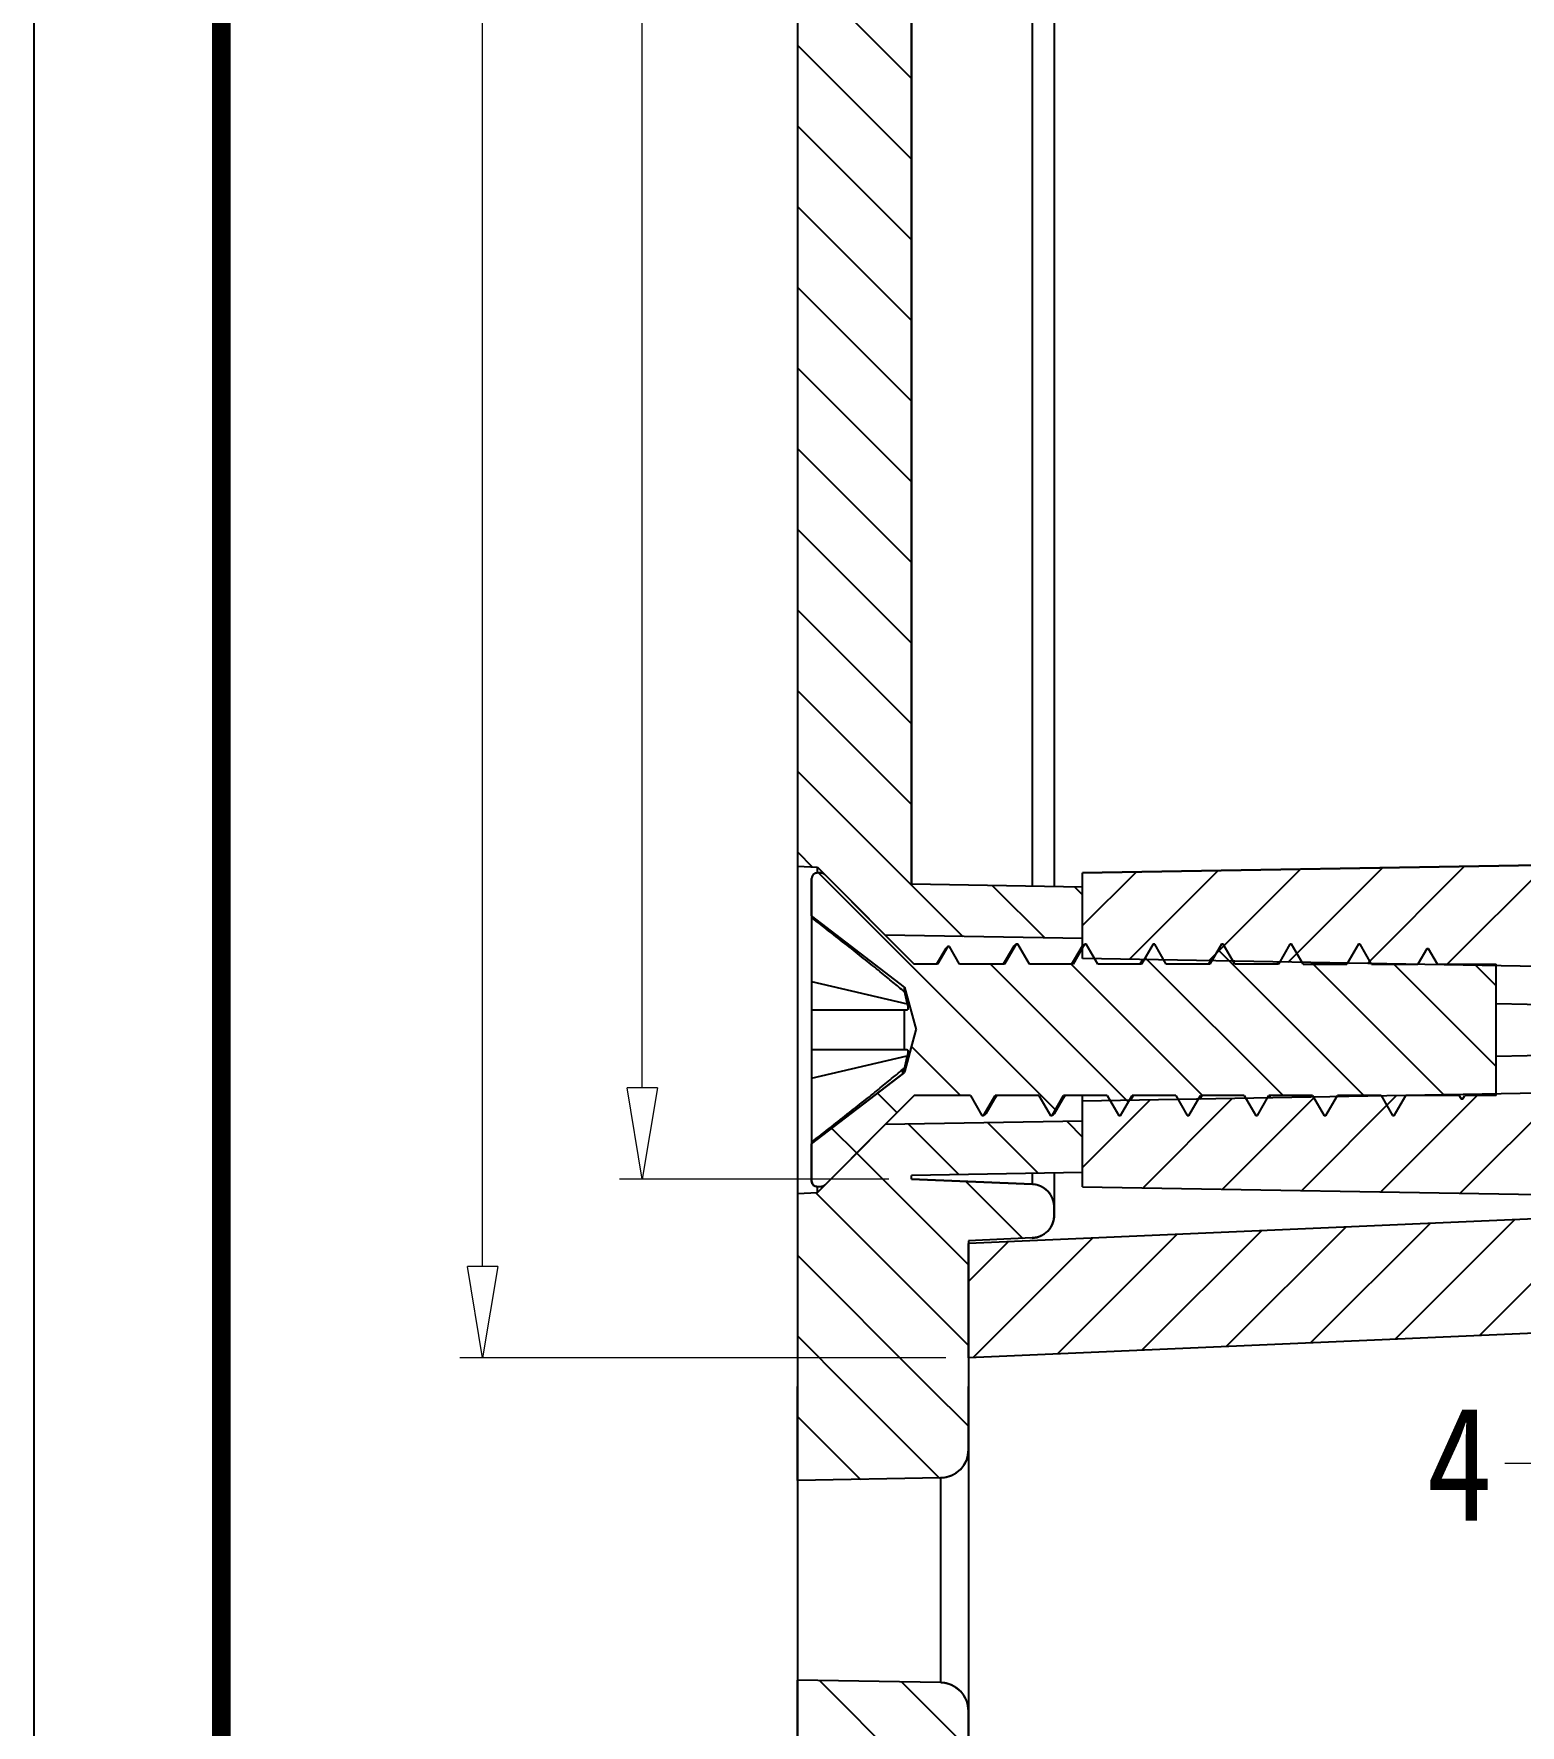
# Model space of a CAD drawing. Header units: millimetres. Extents: x 1786 to 2648, y -2492 to -1928.
# Drawn here: x 2457.1 to 2483.15, y -2446.74 to -2417.09 of the extents above; entities that cross this region are included whole.
import ezdxf

# ---------------------------------------------------------------- set-up
doc = ezdxf.new("R2010")
doc.units = ezdxf.units.MM
doc.layers.add('dim', color=3, linetype='Continuous', lineweight=9)
doc.layers.add('from', color=7, linetype='Continuous')
doc.styles.add('FFS', font='SIMFANG.TTF', dxfattribs={"width": 0.85})
doc.dimstyles.new('YanXiu', dxfattribs={"dimtxt": 2.5, "dimasz": 2.2, "dimexe": 1, "dimexo": 0.6, "dimgap": 0.66, "dimtad": 0, "dimzin": 9, "dimdsep": 46, "dimtxsty": 'FFS', "dimblk": 'CLOSEDBLANK', "dimcen": 0, "dimclrd": 256, "dimclre": 131, "dimclrt": 42, "dimazin": 0, "dimtfac": 1, "dimtofl": 0, "dimtmove": 0, "dimatfit": 3, "dimldrblk": 'CLOSEDBLANK', "dimfxl": 0, "dimlwd": 5, "dimlwe": 5, "dimarcsym": 0})

# ---------------------------------------------------------------- blocks, each defined once
blk = doc.blocks.new('_ClosedBlank')
at = {"color": 0, "linetype": 'ByBlock', "lineweight": -2}
for p, q in [((-1, 0.167), (0, 0)), ((-1, 0.167), (-1, -0.167)), ((0, 0), (-1, -0.167))]:
    blk.add_line(p, q, dxfattribs=at)
blk = doc.blocks.new('*D175')
at = {"layer": 'Defpoints', "color": 0}
for p in [(2473.483, -2380.301), (2464.964, -2440.301), (2473.483, -2440.301)]:
    blk.add_point(p, dxfattribs=at)
at = {"layer": 'dim', "color": 131, "lineweight": 5}
for p, q in [((2473.083, -2380.301), (2464.564, -2380.301)), ((2473.083, -2440.301), (2464.564, -2440.301))]:
    blk.add_line(p, q, dxfattribs=at)
at = {"layer": 'dim', "lineweight": 5}
for p, q in [((2464.964, -2381.901), (2464.964, -2408.895)), ((2464.964, -2438.701), (2464.964, -2411.707))]:
    blk.add_line(p, q, dxfattribs=at)
at = {"layer": 'dim', "lineweight": 5, "xscale": 1.6, "yscale": 1.6, "zscale": 1.6}
for p, rotation in [((2464.964, -2380.301), 90), ((2464.964, -2440.301), 270)]:
    blk.add_blockref('_ClosedBlank', p, dxfattribs=dict(at, rotation=rotation))
at = {"layer": 'dim', "color": 42, "insert": (2464.964, -2410.301), "char_height": 2, "attachment_point": 5, "rotation": 90, "style": 'FFS'}
blk.add_mtext('60', dxfattribs=at)
blk = doc.blocks.new('*D180')
at = {"layer": 'Defpoints', "color": 0}
for p in [(2467.764, -2383.436), (2472.483, -2383.436), (2472.483, -2437.166)]:
    blk.add_point(p, dxfattribs=at)
at = {"layer": 'dim', "color": 131, "lineweight": 5}
for p, q in [((2472.083, -2383.436), (2467.364, -2383.436)), ((2472.083, -2437.166), (2467.364, -2437.166))]:
    blk.add_line(p, q, dxfattribs=at)
at = {"layer": 'dim', "lineweight": 5}
for p, q in [((2467.764, -2385.036), (2467.764, -2407.149)), ((2467.764, -2435.566), (2467.764, -2413.453))]:
    blk.add_line(p, q, dxfattribs=at)
at = {"layer": 'dim', "lineweight": 5, "xscale": 1.6, "yscale": 1.6, "zscale": 1.6}
for p, rotation in [((2467.764, -2383.436), 90), ((2467.764, -2437.166), 270)]:
    blk.add_blockref('_ClosedBlank', p, dxfattribs=dict(at, rotation=rotation))
at = {"layer": 'dim', "color": 42, "insert": (2467.764, -2410.301), "char_height": 2, "attachment_point": 5, "rotation": 90, "style": 'FFS'}
blk.add_mtext('53.73', dxfattribs=at)
blk = doc.blocks.new('*D181')
at = {"layer": 'Defpoints', "color": 0}
for p in [(2484.483, -2422.301, 0), (2488.483, -2435.574, 0), (2484.483, -2442.154)]:
    blk.add_point(p, dxfattribs=at)
at = {"layer": 'dim', "color": 131, "lineweight": 5}
for p, q in [((2484.483, -2422.701), (2484.483, -2442.554)), ((2488.483, -2435.974), (2488.483, -2442.554))]:
    blk.add_line(p, q, dxfattribs=at)
at = {"layer": 'dim', "lineweight": 5}
for p, q in [((2484.483, -2442.154), (2482.883, -2442.154)), ((2486.883, -2442.154), (2486.083, -2442.154))]:
    blk.add_line(p, q, dxfattribs=at)
at = {"layer": 'dim', "lineweight": 5, "xscale": 1.6, "yscale": 1.6, "zscale": 1.6, "rotation": 180}
blk.add_blockref('_ClosedBlank', (2484.483, -2442.154), dxfattribs=at)
at = {"layer": 'dim', "lineweight": 5, "xscale": 1.6, "yscale": 1.6, "zscale": 1.6}
blk.add_blockref('_ClosedBlank', (2488.483, -2442.154), dxfattribs=at)
at = {"layer": 'dim', "color": 42, "insert": (2482.088, -2442.154), "char_height": 2, "attachment_point": 5, "style": 'FFS'}
blk.add_mtext('4', dxfattribs=at)

msp = doc.modelspace()

# ---------------------------------------------------------------- linework, layer by layer
at = {"color": 7, "linetype": 'Continuous'}
for p, q in [((2470.483, -2372.801, 0), (2470.483, -2447.801, 0)), ((2472.483, -2383.436, 0), (2472.483, -2431.999, 0)), ((2474.983, -2388.56, 0), (2474.983, -2432.042, 0)), ((2474.6, -2388.566, 0), (2474.6, -2432.036, 0)), ((2470.483, -2395.301, 0), (2470.483, -2431.683, 0)), ((2472.483, -2431.999, 0), (2472.483, -2395.301, 0)), ((2470.483, -2431.683, 0), (2470.832, -2431.701, 0)), ((2470.483, -2431.683, 0), (2470.832, -2431.701, 0)), ((2470.832, -2431.701, 0), (2472.532, -2433.401, 0)), ((2470.832, -2431.801, 0), (2470.832, -2431.701, 0)), ((2470.832, -2431.701, 0), (2472.022, -2432.891, 0)), ((2470.891, -2431.801, 0), (2470.832, -2431.801, 0)), ((2470.891, -2431.801, 0), (2470.832, -2431.801, 0)), ((2472.532, -2433.401, 0), (2470.961, -2431.83, 0)), ((2484.483, -2431.644, 0), (2475.483, -2431.801, 0)), ((2475.483, -2431.801, 0), (2484.483, -2431.644, 0)), ((2475.483, -2433.301, 0), (2475.483, -2431.801, 0)), ((2475.483, -2433.301, 0), (2475.483, -2431.801, 0)), ((2470.732, -2432.551, 0), (2470.732, -2431.901, 0)), ((2470.732, -2431.901, 0), (2470.732, -2437.201, 0)), ((2475.483, -2432.051, 0), (2472.483, -2431.999, 0)), ((2475.483, -2432.051, 0), (2472.483, -2431.999, 0)), ((2475.483, -2432.951, 0), (2475.483, -2432.051, 0)), ((2472.361, -2433.801, 0), (2470.732, -2432.551, 0)), ((2472.361, -2433.801, 0), (2470.732, -2432.551, 0)), ((2475.483, -2432.951, 0), (2472.022, -2432.891, 0)), ((2475.483, -2432.951, 0), (2472.022, -2432.891, 0)), ((2473.082, -2433.126, 0), (2472.92, -2433.401, 0)), ((2473.117, -2433.091, 0), (2472.938, -2433.401, 0)), ((2473.117, -2433.091, 0), (2472.938, -2433.401, 0)), ((2473.117, -2433.091, 0), (2473.082, -2433.126, 0)), ((2473.147, -2433.091, 0), (2473.117, -2433.091, 0)), ((2473.147, -2433.091, 0), (2473.117, -2433.091, 0)), ((2473.326, -2433.401, 0), (2473.147, -2433.091, 0)), ((2473.326, -2433.401, 0), (2473.147, -2433.091, 0)), ((2474.317, -2433.051, 0), (2474.115, -2433.401, 0)), ((2474.317, -2433.051, 0), (2474.115, -2433.401, 0)), ((2474.276, -2433.086, 0), (2474.122, -2433.344, 0)), ((2474.347, -2433.051, 0), (2474.317, -2433.051, 0)), ((2474.347, -2433.051, 0), (2474.317, -2433.051, 0)), ((2474.549, -2433.401, 0), (2474.347, -2433.051, 0)), ((2474.549, -2433.401, 0), (2474.347, -2433.051, 0)), ((2475.517, -2433.051, 0), (2475.315, -2433.401, 0)), ((2475.517, -2433.051, 0), (2475.315, -2433.401, 0)), ((2475.476, -2433.086, 0), (2475.322, -2433.344, 0)), ((2488.483, -2433.528, 0), (2475.483, -2433.301, 0)), ((2488.483, -2433.528, 0), (2475.483, -2433.301, 0)), ((2475.547, -2433.051, 0), (2475.517, -2433.051, 0)), ((2475.547, -2433.051, 0), (2475.517, -2433.051, 0)), ((2475.749, -2433.401, 0), (2475.547, -2433.051, 0)), ((2475.749, -2433.401, 0), (2475.547, -2433.051, 0)), ((2476.537, -2433.319, 0), (2476.488, -2433.401, 0)), ((2476.717, -2433.051, 0), (2476.515, -2433.401, 0)), ((2476.717, -2433.051, 0), (2476.515, -2433.401, 0)), ((2476.747, -2433.051, 0), (2476.717, -2433.051, 0)), ((2476.747, -2433.051, 0), (2476.717, -2433.051, 0)), ((2476.949, -2433.401, 0), (2476.747, -2433.051, 0)), ((2476.949, -2433.401, 0), (2476.747, -2433.051, 0)), ((2477.917, -2433.051, 0), (2477.715, -2433.401, 0)), ((2477.917, -2433.051, 0), (2477.715, -2433.401, 0)), ((2477.947, -2433.051, 0), (2477.917, -2433.051, 0)), ((2477.947, -2433.051, 0), (2477.917, -2433.051, 0)), ((2478.149, -2433.401, 0), (2477.947, -2433.051, 0)), ((2478.149, -2433.401, 0), (2477.947, -2433.051, 0)), ((2479.117, -2433.051, 0), (2478.915, -2433.401, 0)), ((2479.117, -2433.051, 0), (2478.915, -2433.401, 0)), ((2479.147, -2433.051, 0), (2479.117, -2433.051, 0)), ((2479.147, -2433.051, 0), (2479.117, -2433.051, 0)), ((2479.349, -2433.401, 0), (2479.147, -2433.051, 0)), ((2479.349, -2433.401, 0), (2479.147, -2433.051, 0)), ((2480.317, -2433.051, 0), (2480.115, -2433.401, 0)), ((2480.317, -2433.051, 0), (2480.115, -2433.401, 0)), ((2480.347, -2433.051, 0), (2480.317, -2433.051, 0)), ((2480.347, -2433.051, 0), (2480.317, -2433.051, 0)), ((2480.549, -2433.401, 0), (2480.347, -2433.051, 0)), ((2480.549, -2433.401, 0), (2480.347, -2433.051, 0)), ((2481.517, -2433.129, 0), (2481.36, -2433.401, 0)), ((2481.517, -2433.129, 0), (2481.36, -2433.401, 0)), ((2481.547, -2433.129, 0), (2481.517, -2433.129, 0)), ((2481.547, -2433.129, 0), (2481.517, -2433.129, 0)), ((2481.705, -2433.401, 0), (2481.547, -2433.129, 0)), ((2481.705, -2433.401, 0), (2481.547, -2433.129, 0)), ((2472.938, -2433.401, 0), (2472.532, -2433.401, 0)), ((2472.938, -2433.401, 0), (2472.532, -2433.401, 0)), ((2474.115, -2433.401, 0), (2473.326, -2433.401, 0)), ((2474.115, -2433.401, 0), (2473.326, -2433.401, 0)), ((2474.122, -2433.344, 0), (2474.088, -2433.401, 0)), ((2475.315, -2433.401, 0), (2474.549, -2433.401, 0)), ((2475.315, -2433.401, 0), (2474.549, -2433.401, 0)), ((2475.322, -2433.344, 0), (2475.288, -2433.401, 0)), ((2476.515, -2433.401, 0), (2475.749, -2433.401, 0)), ((2476.515, -2433.401, 0), (2475.749, -2433.401, 0)), ((2477.715, -2433.401, 0), (2476.949, -2433.401, 0)), ((2477.715, -2433.401, 0), (2476.949, -2433.401, 0)), ((2477.725, -2433.34, 0), (2477.688, -2433.401, 0)), ((2478.915, -2433.401, 0), (2478.149, -2433.401, 0)), ((2478.915, -2433.401, 0), (2478.149, -2433.401, 0)), ((2478.912, -2433.361, 0), (2478.888, -2433.401, 0)), ((2479.349, -2433.401, 0), (2480.115, -2433.401, 0)), ((2479.349, -2433.401, 0), (2480.115, -2433.401, 0)), ((2480.1, -2433.382, 0), (2480.088, -2433.401, 0)), ((2480.549, -2433.401, 0), (2481.36, -2433.401, 0)), ((2480.549, -2433.401, 0), (2481.36, -2433.401, 0)), ((2481.705, -2433.401, 0), (2482.732, -2433.401, 0)), ((2481.705, -2433.401, 0), (2482.732, -2433.401, 0)), ((2482.732, -2435.701, 0), (2482.732, -2433.401, 0)), ((2482.732, -2435.701, 0), (2482.732, -2433.401, 0)), ((2470.732, -2433.701, 0), (2472.408, -2434.096, 0)), ((2472.361, -2433.888, 0), (2472.361, -2433.801, 0)), ((2472.361, -2433.801, 0), (2472.562, -2434.551, 0)), ((2472.361, -2433.801, 0), (2472.562, -2434.551, 0)), ((2470.732, -2434.201, 0), (2472.408, -2434.201, 0)), ((2472.361, -2434.901, 0), (2472.361, -2434.201, 0)), ((2482.732, -2434.092, 0), (2488.483, -2434.192, 0)), ((2472.361, -2435.301, 0), (2472.562, -2434.551, 0)), ((2472.37, -2435.267, 0), (2472.562, -2434.551, 0)), ((2472.408, -2434.901, 0), (2470.732, -2434.901, 0)), ((2470.732, -2435.401, 0), (2472.408, -2435.006, 0)), ((2482.732, -2435.01, 0), (2488.483, -2434.91, 0)), ((2470.732, -2436.551, 0), (2472.361, -2435.301, 0)), ((2470.732, -2436.551, 0), (2472.343, -2435.315, 0)), ((2472.37, -2435.267, 0), (2472.315, -2435.267, 0)), ((2472.315, -2435.267, 0), (2472.343, -2435.315, 0)), ((2472.343, -2435.315, 0), (2472.361, -2435.301, 0)), ((2472.361, -2435.214, 0), (2472.361, -2435.267, 0)), ((2472.361, -2435.301, 0), (2472.37, -2435.267, 0)), ((2470.832, -2437.401, 0), (2472.532, -2435.701, 0)), ((2472.532, -2435.701, 0), (2470.961, -2437.272, 0)), ((2473.515, -2435.701, 0), (2472.532, -2435.701, 0)), ((2473.515, -2435.701, 0), (2472.532, -2435.701, 0)), ((2473.515, -2435.701, 0), (2473.717, -2436.051, 0)), ((2473.515, -2435.701, 0), (2473.717, -2436.051, 0)), ((2473.747, -2436.051, 0), (2473.949, -2435.701, 0)), ((2473.747, -2436.051, 0), (2473.949, -2435.701, 0)), ((2473.943, -2435.756, 0), (2473.976, -2435.701, 0)), ((2474.715, -2435.701, 0), (2473.949, -2435.701, 0)), ((2474.715, -2435.701, 0), (2473.949, -2435.701, 0)), ((2474.715, -2435.701, 0), (2474.917, -2436.051, 0)), ((2474.715, -2435.701, 0), (2474.917, -2436.051, 0)), ((2474.947, -2436.051, 0), (2475.149, -2435.701, 0)), ((2474.947, -2436.051, 0), (2475.149, -2435.701, 0)), ((2475.143, -2435.756, 0), (2475.176, -2435.701, 0)), ((2475.915, -2435.701, 0), (2475.149, -2435.701, 0)), ((2475.915, -2435.701, 0), (2475.149, -2435.701, 0)), ((2488.483, -2435.574, 0), (2475.483, -2435.801, 0)), ((2488.483, -2435.574, 0), (2475.483, -2435.801, 0)), ((2475.483, -2437.301, 0), (2475.483, -2435.701, 0)), ((2475.915, -2435.701, 0), (2476.117, -2436.051, 0)), ((2475.915, -2435.701, 0), (2476.117, -2436.051, 0)), ((2476.147, -2436.051, 0), (2476.349, -2435.701, 0)), ((2476.147, -2436.051, 0), (2476.349, -2435.701, 0)), ((2476.325, -2435.786, 0), (2476.376, -2435.701, 0)), ((2477.115, -2435.701, 0), (2476.349, -2435.701, 0)), ((2477.115, -2435.701, 0), (2476.349, -2435.701, 0)), ((2477.115, -2435.701, 0), (2477.317, -2436.051, 0)), ((2477.115, -2435.701, 0), (2477.317, -2436.051, 0)), ((2477.347, -2436.051, 0), (2477.549, -2435.701, 0)), ((2477.347, -2436.051, 0), (2477.549, -2435.701, 0)), ((2477.538, -2435.765, 0), (2477.576, -2435.701, 0)), ((2478.315, -2435.701, 0), (2477.549, -2435.701, 0)), ((2478.315, -2435.701, 0), (2477.549, -2435.701, 0)), ((2478.315, -2435.701, 0), (2478.517, -2436.051, 0)), ((2478.315, -2435.701, 0), (2478.517, -2436.051, 0)), ((2478.547, -2436.051, 0), (2478.749, -2435.701, 0)), ((2478.547, -2436.051, 0), (2478.749, -2435.701, 0)), ((2479.515, -2435.701, 0), (2478.749, -2435.701, 0)), ((2479.515, -2435.701, 0), (2478.749, -2435.701, 0)), ((2478.75, -2435.744, 0), (2478.776, -2435.701, 0)), ((2479.515, -2435.701, 0), (2479.717, -2436.051, 0)), ((2479.515, -2435.701, 0), (2479.717, -2436.051, 0)), ((2479.747, -2436.051, 0), (2479.949, -2435.701, 0)), ((2479.747, -2436.051, 0), (2479.949, -2435.701, 0)), ((2480.715, -2435.701, 0), (2479.949, -2435.701, 0)), ((2480.715, -2435.701, 0), (2479.949, -2435.701, 0)), ((2479.963, -2435.723, 0), (2479.976, -2435.701, 0)), ((2480.715, -2435.701, 0), (2480.917, -2436.051, 0)), ((2480.715, -2435.701, 0), (2480.917, -2436.051, 0)), ((2480.947, -2436.051, 0), (2481.149, -2435.701, 0)), ((2480.947, -2436.051, 0), (2481.149, -2435.701, 0)), ((2482.083, -2435.701, 0), (2481.149, -2435.701, 0)), ((2482.083, -2435.701, 0), (2481.149, -2435.701, 0)), ((2482.083, -2435.701, 0), (2482.117, -2435.76, 0)), ((2482.147, -2435.76, 0), (2482.181, -2435.701, 0)), ((2482.732, -2435.701, 0), (2482.181, -2435.701, 0)), ((2482.732, -2435.701, 0), (2482.181, -2435.701, 0)), ((2473.789, -2436.016, 0), (2473.943, -2435.756, 0)), ((2474.989, -2436.016, 0), (2475.143, -2435.756, 0)), ((2475.483, -2437.301, 0), (2475.483, -2435.801, 0)), ((2482.117, -2435.76, 0), (2482.147, -2435.76, 0)), ((2470.832, -2437.401, 0), (2472.022, -2436.211, 0)), ((2475.483, -2436.151, 0), (2472.022, -2436.211, 0)), ((2475.483, -2436.151, 0), (2472.022, -2436.211, 0)), ((2473.717, -2436.051, 0), (2473.747, -2436.051, 0)), ((2473.717, -2436.051, 0), (2473.747, -2436.051, 0)), ((2474.917, -2436.051, 0), (2474.947, -2436.051, 0)), ((2474.917, -2436.051, 0), (2474.947, -2436.051, 0)), ((2475.483, -2437.051, 0), (2475.483, -2436.151, 0)), ((2476.117, -2436.051, 0), (2476.147, -2436.051, 0)), ((2476.117, -2436.051, 0), (2476.147, -2436.051, 0)), ((2477.317, -2436.051, 0), (2477.347, -2436.051, 0)), ((2477.317, -2436.051, 0), (2477.347, -2436.051, 0)), ((2478.517, -2436.051, 0), (2478.547, -2436.051, 0)), ((2478.517, -2436.051, 0), (2478.547, -2436.051, 0)), ((2479.717, -2436.051, 0), (2479.747, -2436.051, 0)), ((2479.717, -2436.051, 0), (2479.747, -2436.051, 0)), ((2480.917, -2436.051, 0), (2480.947, -2436.051, 0)), ((2480.917, -2436.051, 0), (2480.947, -2436.051, 0)), ((2470.732, -2437.201, 0), (2470.732, -2436.551, 0)), ((2475.483, -2437.051, 0), (2472.483, -2437.103, 0)), ((2475.483, -2437.051, 0), (2472.483, -2437.103, 0)), ((2472.483, -2437.166, 0), (2472.483, -2437.103, 0)), ((2472.483, -2437.166, 0), (2472.483, -2437.103, 0)), ((2474.6, -2437.259, 0), (2472.483, -2437.166, 0)), ((2472.483, -2437.166, 0), (2474.6, -2437.259, 0)), ((2474.6, -2437.066, 0), (2474.6, -2437.259, 0)), ((2474.983, -2437.06, 0), (2474.983, -2437.801, 0)), ((2470.483, -2437.419, 0), (2470.832, -2437.401, 0)), ((2470.483, -2437.419, 0), (2470.832, -2437.401, 0)), ((2470.483, -2437.419, 0), (2470.483, -2440.801, 0)), ((2470.891, -2437.301, 0), (2470.832, -2437.301, 0)), ((2470.832, -2437.401, 0), (2470.832, -2437.301, 0)), ((2470.891, -2437.301, 0), (2470.832, -2437.301, 0)), ((2475.483, -2437.301, 0), (2488.036, -2437.52, 0)), ((2475.483, -2437.301, 0), (2488.036, -2437.52, 0)), ((2487.527, -2437.686, 0), (2473.483, -2438.299, 0)), ((2487.527, -2437.686, 0), (2473.483, -2438.299, 0)), ((2474.983, -2437.801, 0), (2474.983, -2437.658, 0)), ((2474.6, -2438.2, 0), (2473.483, -2438.249, 0)), ((2474.6, -2438.2, 0), (2473.483, -2438.249, 0)), ((2473.483, -2438.249, 0), (2473.483, -2447.833, 0)), ((2473.483, -2438.249, 0), (2473.483, -2440.801, 0)), ((2473.483, -2440.301, 0), (2473.483, -2438.299, 0)), ((2487.614, -2439.684, 0), (2473.483, -2440.301, 0)), ((2487.614, -2439.684, 0), (2473.483, -2440.301, 0)), ((2470.483, -2442.451, 0), (2470.483, -2440.801, 0)), ((2473.483, -2441.907, 0), (2473.483, -2440.801, 0)), ((2472.992, -2442.407, 0), (2470.483, -2442.451, 0)), ((2472.992, -2442.407, 0), (2470.483, -2442.451, 0)), ((2472.992, -2442.407, 0), (2472.992, -2445.995, 0)), ((2472.992, -2445.995, 0), (2470.483, -2445.951, 0)), ((2472.992, -2445.995, 0), (2470.483, -2445.951, 0)), ((2470.483, -2447.801, 0), (2470.483, -2445.951, 0)), ((2473.483, -2447.833, 0), (2473.483, -2446.495, 0))]:
    msp.add_line(p, q, dxfattribs=at)
at = {"color": 40, "linetype": 'Continuous'}
for p, q in [((2470.483, -2415.873, 0), (2472.483, -2417.873, 0)), ((2470.483, -2417.288, 0), (2472.483, -2419.288, 0)), ((2470.483, -2418.702, 0), (2472.483, -2420.702, 0)), ((2470.483, -2420.116, 0), (2472.483, -2422.116, 0)), ((2470.483, -2421.53, 0), (2472.483, -2423.53, 0)), ((2470.483, -2422.944, 0), (2472.483, -2424.944, 0)), ((2470.483, -2424.359, 0), (2472.483, -2426.359, 0)), ((2470.483, -2425.773, 0), (2472.483, -2427.773, 0)), ((2470.483, -2427.187, 0), (2472.483, -2429.187, 0)), ((2470.483, -2428.601, 0), (2472.483, -2430.601, 0)), ((2470.483, -2430.015, 0), (2473.382, -2432.914, 0)), ((2470.483, -2431.43, 0), (2470.75, -2431.697, 0)), ((2470.854, -2431.801, 0), (2475.005, -2435.951, 0)), ((2475.483, -2432.723, 0), (2476.421, -2431.785, 0)), ((2476.305, -2433.315, 0), (2477.86, -2431.76, 0)), ((2477.695, -2433.34, 0), (2479.3, -2431.734, 0)), ((2479.084, -2433.364, 0), (2480.739, -2431.709, 0)), ((2480.474, -2433.388, 0), (2482.178, -2431.684, 0)), ((2481.864, -2433.412, 0), (2483.618, -2431.659, 0)), ((2473.905, -2432.024, 0), (2474.821, -2432.94, 0)), ((2475.345, -2432.049, 0), (2475.483, -2432.187, 0)), ((2476.582, -2433.286, 0), (2478.997, -2435.701, 0)), ((2477.86, -2433.15, 0), (2480.411, -2435.701, 0)), ((2473.869, -2433.401, 0), (2476.283, -2435.816, 0)), ((2475.283, -2433.401, 0), (2477.583, -2435.701, 0)), ((2479.526, -2433.401, 0), (2481.826, -2435.701, 0)), ((2480.94, -2433.401, 0), (2482.732, -2435.193, 0)), ((2482.354, -2433.401, 0), (2482.732, -2433.779, 0)), ((2472.484, -2434.844, 0), (2473.34, -2435.701, 0)), ((2471.889, -2435.664, 0), (2472.229, -2436.004, 0)), ((2479.323, -2437.368, 0), (2480.986, -2435.705, 0)), ((2480.713, -2437.392, 0), (2482.425, -2435.68, 0)), ((2482.103, -2437.417, 0), (2483.865, -2435.655, 0)), ((2475.483, -2436.965, 0), (2476.668, -2435.78, 0)), ((2476.543, -2437.32, 0), (2478.107, -2435.755, 0)), ((2477.933, -2437.344, 0), (2479.547, -2435.73, 0)), ((2471.088, -2436.278, 0), (2471.522, -2436.711, 0)), ((2472.429, -2436.204, 0), (2473.314, -2437.089, 0)), ((2473.819, -2436.18, 0), (2474.704, -2437.065, 0)), ((2475.209, -2436.156, 0), (2475.483, -2436.43, 0)), ((2471.522, -2436.711, 0), (2473.483, -2438.672, 0)), ((2470.799, -2437.403, 0), (2473.483, -2440.087, 0)), ((2473.433, -2437.208, 0), (2474.433, -2438.208, 0)), ((2476.523, -2440.168, 0), (2478.616, -2438.075, 0)), ((2478.001, -2440.104, 0), (2480.095, -2438.01, 0)), ((2479.48, -2440.039, 0), (2481.574, -2437.946, 0)), ((2480.959, -2439.975, 0), (2483.052, -2437.881, 0)), ((2482.438, -2439.91, 0), (2484.531, -2437.817, 0)), ((2473.483, -2438.965, 0), (2474.18, -2438.269, 0)), ((2473.565, -2440.297, 0), (2475.658, -2438.204, 0)), ((2475.044, -2440.233, 0), (2477.137, -2438.14, 0)), ((2470.483, -2438.501, 0), (2472.783, -2440.801, 0)), ((2470.483, -2439.915, 0), (2471.369, -2440.801, 0)), ((2471.369, -2440.801, 0), (2472.976, -2442.408, 0)), ((2472.783, -2440.801, 0), (2473.483, -2441.501, 0)), ((2470.483, -2441.329, 0), (2471.586, -2442.432, 0)), ((2470.869, -2445.958, 0), (2473.172, -2448.261, 0)), ((2472.308, -2445.983, 0), (2473.483, -2447.158, 0))]:
    msp.add_line(p, q, dxfattribs=at)
at = {"color": 7, "linetype": 'Continuous'}
for centre, radius, start, end in [((2470.832, -2431.901, 0), 0.1, 90, 180), ((2470.891, -2431.901, 0), 0.1, 45, 90), ((2475.635, -2433.187, 0), 0.189, 143.9045, 147.8064), ((2465.354, -2427.135, 0), 10.695, 310.5627, 310.7884), ((2465.799, -2427.651, 0), 10.013, 310.7893, 310.944), ((2470.832, -2437.201, 0), 0.1, 180, 270), ((2470.891, -2437.201, 0), 0.1, 270, 315), ((2474.583, -2437.658, 0), 0.4, 0, 87.5), ((2474.583, -2437.801, 0), 0.4, 272.5, 360), ((2472.983, -2441.907, 0), 0.5, 271, 0), ((2472.983, -2446.495, 0), 0.5, 0, 89)]:
    msp.add_arc(centre, radius, start, end, dxfattribs=at)
for points, start_tangent, end_tangent in [([(2470.832, -2431.801, 0), (2470.83, -2431.801, 0), (2470.828, -2431.801, 0), (2470.825, -2431.801, 0), (2470.823, -2431.801, 0), (2470.821, -2431.802, 0), (2470.819, -2431.802, 0), (2470.816, -2431.802, 0), (2470.814, -2431.803, 0), (2470.812, -2431.803, 0), (2470.809, -2431.804, 0), (2470.807, -2431.804, 0), (2470.805, -2431.805, 0), (2470.802, -2431.806, 0), (2470.8, -2431.806, 0), (2470.798, -2431.807, 0), (2470.795, -2431.808, 0), (2470.793, -2431.809, 0), (2470.791, -2431.81, 0), (2470.788, -2431.811, 0), (2470.786, -2431.812, 0), (2470.784, -2431.813, 0), (2470.782, -2431.815, 0), (2470.78, -2431.816, 0), (2470.777, -2431.817, 0), (2470.775, -2431.819, 0), (2470.773, -2431.82, 0), (2470.771, -2431.822, 0), (2470.769, -2431.823, 0), (2470.767, -2431.825, 0), (2470.765, -2431.827, 0), (2470.763, -2431.829, 0), (2470.761, -2431.83, 0), (2470.76, -2431.832, 0), (2470.758, -2431.834, 0), (2470.756, -2431.836, 0), (2470.755, -2431.838, 0), (2470.753, -2431.84, 0), (2470.751, -2431.842, 0), (2470.75, -2431.844, 0), (2470.748, -2431.846, 0), (2470.747, -2431.848, 0), (2470.746, -2431.851, 0), (2470.745, -2431.853, 0), (2470.743, -2431.855, 0), (2470.742, -2431.857, 0), (2470.741, -2431.86, 0), (2470.74, -2431.862, 0), (2470.739, -2431.864, 0), (2470.738, -2431.867, 0), (2470.737, -2431.869, 0), (2470.737, -2431.871, 0), (2470.736, -2431.874, 0), (2470.735, -2431.876, 0), (2470.735, -2431.878, 0), (2470.734, -2431.881, 0), (2470.734, -2431.883, 0), (2470.733, -2431.885, 0), (2470.733, -2431.887, 0), (2470.733, -2431.89, 0), (2470.733, -2431.892, 0), (2470.732, -2431.894, 0), (2470.732, -2431.897, 0), (2470.732, -2431.899, 0), (2470.732, -2431.901, 0)], (-1, 0), (0, -1)), ([(2470.961, -2431.83, 0), (2470.96, -2431.829, 0), (2470.958, -2431.827, 0), (2470.956, -2431.825, 0), (2470.954, -2431.824, 0), (2470.952, -2431.822, 0), (2470.95, -2431.821, 0), (2470.948, -2431.819, 0), (2470.946, -2431.818, 0), (2470.944, -2431.817, 0), (2470.942, -2431.815, 0), (2470.94, -2431.814, 0), (2470.938, -2431.813, 0), (2470.936, -2431.812, 0), (2470.934, -2431.811, 0), (2470.931, -2431.81, 0), (2470.929, -2431.809, 0), (2470.927, -2431.808, 0), (2470.924, -2431.807, 0), (2470.922, -2431.806, 0), (2470.92, -2431.805, 0), (2470.917, -2431.805, 0), (2470.915, -2431.804, 0), (2470.912, -2431.803, 0), (2470.91, -2431.803, 0), (2470.908, -2431.802, 0), (2470.905, -2431.802, 0), (2470.903, -2431.802, 0), (2470.9, -2431.802, 0), (2470.898, -2431.801, 0), (2470.896, -2431.801, 0), (2470.893, -2431.801, 0), (2470.891, -2431.801, 0)], (-0.707107, 0.707107), (-1, 0)), ([(2472.361, -2433.888, 0), (2472.162, -2433.719, 0), (2471.934, -2433.532, 0), (2471.679, -2433.326, 0), (2471.394, -2433.1, 0), (2471.079, -2432.853, 0), (2470.732, -2432.582, 0)], (-0.755343, 0.655329), (-0.788749, 0.614715)), ([(2474.317, -2433.051, 0), (2474.282, -2433.077, 0), (2474.275, -2433.086, 0)], (-1, 0), (-0.533005, -0.846112)), ([(2472.361, -2433.888, 0), (2472.386, -2433.996, 0), (2472.408, -2434.096, 0)], (0.230596, -0.973049), (0.207748, -0.978182)), ([(2472.408, -2434.096, 0), (2472.412, -2434.117, 0), (2472.416, -2434.136, 0), (2472.418, -2434.155, 0), (2472.418, -2434.171, 0), (2472.418, -2434.184, 0), (2472.416, -2434.194, 0), (2472.412, -2434.199, 0), (2472.408, -2434.201, 0)], (0.207748, -0.978182), (-1, 0)), ([(2472.408, -2435.006, 0), (2472.386, -2435.106, 0), (2472.361, -2435.214, 0)], (-0.207748, -0.978182), (-0.230596, -0.973049)), ([(2472.408, -2434.901, 0), (2472.412, -2434.903, 0), (2472.416, -2434.908, 0), (2472.418, -2434.918, 0), (2472.418, -2434.931, 0), (2472.418, -2434.947, 0), (2472.416, -2434.966, 0), (2472.412, -2434.986, 0), (2472.408, -2435.006, 0)], (1, 0), (-0.207748, -0.978182)), ([(2470.732, -2436.52, 0), (2471.08, -2436.249, 0), (2471.395, -2436.001, 0), (2471.68, -2435.775, 0), (2471.936, -2435.569, 0), (2472.163, -2435.383, 0), (2472.309, -2435.26, 0)], (0.788749, 0.614715), (0.759677, 0.6503)), ([(2473.789, -2436.016, 0), (2473.782, -2436.026, 0), (2473.747, -2436.051, 0)], (-0.533005, -0.846112), (-1, 0)), ([(2474.989, -2436.016, 0), (2474.982, -2436.026, 0), (2474.947, -2436.051, 0)], (-0.533005, -0.846112), (-1, 0)), ([(2470.832, -2437.301, 0), (2470.83, -2437.301, 0), (2470.828, -2437.301, 0), (2470.825, -2437.301, 0), (2470.823, -2437.301, 0), (2470.821, -2437.3, 0), (2470.819, -2437.3, 0), (2470.816, -2437.3, 0), (2470.814, -2437.299, 0), (2470.812, -2437.299, 0), (2470.809, -2437.298, 0), (2470.807, -2437.298, 0), (2470.805, -2437.297, 0), (2470.802, -2437.296, 0), (2470.8, -2437.296, 0), (2470.798, -2437.295, 0), (2470.795, -2437.294, 0), (2470.793, -2437.293, 0), (2470.791, -2437.292, 0), (2470.788, -2437.291, 0), (2470.786, -2437.29, 0), (2470.784, -2437.289, 0), (2470.782, -2437.287, 0), (2470.78, -2437.286, 0), (2470.777, -2437.285, 0), (2470.775, -2437.283, 0), (2470.773, -2437.282, 0), (2470.771, -2437.28, 0), (2470.769, -2437.279, 0), (2470.767, -2437.277, 0), (2470.765, -2437.275, 0), (2470.763, -2437.274, 0), (2470.761, -2437.272, 0), (2470.76, -2437.27, 0), (2470.758, -2437.268, 0), (2470.756, -2437.266, 0), (2470.755, -2437.264, 0), (2470.753, -2437.262, 0), (2470.751, -2437.26, 0), (2470.75, -2437.258, 0), (2470.748, -2437.256, 0), (2470.747, -2437.254, 0), (2470.746, -2437.251, 0), (2470.745, -2437.249, 0), (2470.743, -2437.247, 0), (2470.742, -2437.245, 0), (2470.741, -2437.242, 0), (2470.74, -2437.24, 0), (2470.739, -2437.238, 0), (2470.738, -2437.236, 0), (2470.737, -2437.233, 0), (2470.737, -2437.231, 0), (2470.736, -2437.229, 0), (2470.735, -2437.226, 0), (2470.735, -2437.224, 0), (2470.734, -2437.222, 0), (2470.734, -2437.219, 0), (2470.733, -2437.217, 0), (2470.733, -2437.215, 0), (2470.733, -2437.212, 0), (2470.733, -2437.21, 0), (2470.732, -2437.208, 0), (2470.732, -2437.206, 0), (2470.732, -2437.203, 0), (2470.732, -2437.201, 0)], (-1, 0), (0, 1)), ([(2470.961, -2437.272, 0), (2470.96, -2437.273, 0), (2470.958, -2437.275, 0), (2470.956, -2437.277, 0), (2470.954, -2437.278, 0), (2470.952, -2437.28, 0), (2470.95, -2437.281, 0), (2470.948, -2437.283, 0), (2470.946, -2437.284, 0), (2470.944, -2437.285, 0), (2470.942, -2437.287, 0), (2470.94, -2437.288, 0), (2470.938, -2437.289, 0), (2470.936, -2437.29, 0), (2470.934, -2437.291, 0), (2470.931, -2437.292, 0), (2470.929, -2437.293, 0), (2470.927, -2437.294, 0), (2470.924, -2437.295, 0), (2470.922, -2437.296, 0), (2470.92, -2437.297, 0), (2470.917, -2437.297, 0), (2470.915, -2437.298, 0), (2470.912, -2437.299, 0), (2470.91, -2437.299, 0), (2470.908, -2437.3, 0), (2470.905, -2437.3, 0), (2470.903, -2437.3, 0), (2470.9, -2437.301, 0), (2470.898, -2437.301, 0), (2470.896, -2437.301, 0), (2470.893, -2437.301, 0), (2470.891, -2437.301, 0)], (-0.707107, -0.707107), (-1, 0)), ([(2474.983, -2437.658, 0), (2474.983, -2437.654, 0), (2474.983, -2437.65, 0), (2474.983, -2437.645, 0), (2474.983, -2437.641, 0), (2474.982, -2437.636, 0), (2474.982, -2437.632, 0), (2474.982, -2437.628, 0), (2474.982, -2437.623, 0), (2474.981, -2437.619, 0), (2474.981, -2437.614, 0), (2474.98, -2437.61, 0), (2474.98, -2437.605, 0), (2474.979, -2437.601, 0), (2474.978, -2437.596, 0), (2474.977, -2437.592, 0), (2474.977, -2437.587, 0), (2474.976, -2437.583, 0), (2474.975, -2437.578, 0), (2474.974, -2437.574, 0), (2474.973, -2437.569, 0), (2474.972, -2437.564, 0), (2474.971, -2437.56, 0), (2474.97, -2437.555, 0), (2474.968, -2437.551, 0), (2474.967, -2437.546, 0), (2474.966, -2437.542, 0), (2474.964, -2437.537, 0), (2474.963, -2437.533, 0), (2474.961, -2437.528, 0), (2474.96, -2437.524, 0), (2474.958, -2437.519, 0), (2474.956, -2437.515, 0), (2474.955, -2437.51, 0), (2474.953, -2437.506, 0), (2474.951, -2437.501, 0), (2474.949, -2437.497, 0), (2474.947, -2437.492, 0), (2474.945, -2437.488, 0), (2474.943, -2437.483, 0), (2474.941, -2437.479, 0), (2474.938, -2437.475, 0), (2474.936, -2437.47, 0), (2474.934, -2437.466, 0), (2474.931, -2437.462, 0), (2474.929, -2437.457, 0), (2474.926, -2437.453, 0), (2474.924, -2437.449, 0), (2474.921, -2437.445, 0), (2474.919, -2437.44, 0), (2474.916, -2437.436, 0), (2474.913, -2437.432, 0), (2474.91, -2437.428, 0), (2474.907, -2437.424, 0), (2474.904, -2437.42, 0), (2474.901, -2437.416, 0), (2474.898, -2437.412, 0), (2474.895, -2437.408, 0), (2474.892, -2437.404, 0), (2474.889, -2437.4, 0), (2474.886, -2437.396, 0), (2474.882, -2437.393, 0), (2474.879, -2437.389, 0), (2474.875, -2437.385, 0), (2474.872, -2437.382, 0), (2474.869, -2437.378, 0), (2474.865, -2437.374, 0), (2474.861, -2437.371, 0), (2474.858, -2437.367, 0), (2474.854, -2437.364, 0), (2474.85, -2437.361, 0), (2474.847, -2437.357, 0), (2474.843, -2437.354, 0), (2474.839, -2437.351, 0), (2474.835, -2437.348, 0), (2474.831, -2437.345, 0), (2474.827, -2437.341, 0), (2474.823, -2437.338, 0), (2474.819, -2437.335, 0), (2474.815, -2437.333, 0), (2474.811, -2437.33, 0), (2474.807, -2437.327, 0), (2474.803, -2437.324, 0), (2474.799, -2437.321, 0), (2474.795, -2437.319, 0), (2474.791, -2437.316, 0), (2474.786, -2437.314, 0), (2474.782, -2437.311, 0), (2474.778, -2437.309, 0), (2474.773, -2437.306, 0), (2474.769, -2437.304, 0), (2474.765, -2437.302, 0), (2474.76, -2437.3, 0), (2474.756, -2437.298, 0), (2474.752, -2437.295, 0), (2474.747, -2437.293, 0), (2474.743, -2437.292, 0), (2474.738, -2437.29, 0), (2474.734, -2437.288, 0), (2474.73, -2437.286, 0), (2474.725, -2437.284, 0), (2474.721, -2437.283, 0), (2474.716, -2437.281, 0), (2474.712, -2437.279, 0), (2474.707, -2437.278, 0), (2474.703, -2437.277, 0), (2474.698, -2437.275, 0), (2474.694, -2437.274, 0), (2474.689, -2437.273, 0), (2474.685, -2437.271, 0), (2474.68, -2437.27, 0), (2474.676, -2437.269, 0), (2474.671, -2437.268, 0), (2474.667, -2437.267, 0), (2474.662, -2437.266, 0), (2474.658, -2437.265, 0), (2474.653, -2437.264, 0), (2474.649, -2437.264, 0), (2474.644, -2437.263, 0), (2474.64, -2437.262, 0), (2474.636, -2437.262, 0), (2474.631, -2437.261, 0), (2474.627, -2437.261, 0), (2474.622, -2437.26, 0), (2474.618, -2437.26, 0), (2474.614, -2437.259, 0), (2474.609, -2437.259, 0), (2474.605, -2437.259, 0), (2474.6, -2437.259, 0)], (0, 1), (-0.999048, 0.043619)), ([(2474.983, -2437.801, 0), (2474.983, -2437.805, 0), (2474.983, -2437.809, 0), (2474.983, -2437.814, 0), (2474.983, -2437.818, 0), (2474.982, -2437.823, 0), (2474.982, -2437.827, 0), (2474.982, -2437.831, 0), (2474.982, -2437.836, 0), (2474.981, -2437.84, 0), (2474.981, -2437.845, 0), (2474.98, -2437.849, 0), (2474.98, -2437.854, 0), (2474.979, -2437.858, 0), (2474.978, -2437.863, 0), (2474.977, -2437.867, 0), (2474.977, -2437.872, 0), (2474.976, -2437.876, 0), (2474.975, -2437.881, 0), (2474.974, -2437.885, 0), (2474.973, -2437.89, 0), (2474.972, -2437.894, 0), (2474.971, -2437.899, 0), (2474.97, -2437.904, 0), (2474.968, -2437.908, 0), (2474.967, -2437.913, 0), (2474.966, -2437.917, 0), (2474.964, -2437.922, 0), (2474.963, -2437.926, 0), (2474.961, -2437.931, 0), (2474.96, -2437.935, 0), (2474.958, -2437.94, 0), (2474.956, -2437.944, 0), (2474.955, -2437.949, 0), (2474.953, -2437.953, 0), (2474.951, -2437.958, 0), (2474.949, -2437.962, 0), (2474.947, -2437.967, 0), (2474.945, -2437.971, 0), (2474.943, -2437.976, 0), (2474.941, -2437.98, 0), (2474.938, -2437.984, 0), (2474.936, -2437.989, 0), (2474.934, -2437.993, 0), (2474.931, -2437.997, 0), (2474.929, -2438.002, 0), (2474.926, -2438.006, 0), (2474.924, -2438.01, 0), (2474.921, -2438.014, 0), (2474.919, -2438.019, 0), (2474.916, -2438.023, 0), (2474.913, -2438.027, 0), (2474.91, -2438.031, 0), (2474.907, -2438.035, 0), (2474.904, -2438.039, 0), (2474.901, -2438.043, 0), (2474.898, -2438.047, 0), (2474.895, -2438.051, 0), (2474.892, -2438.055, 0), (2474.889, -2438.059, 0), (2474.886, -2438.062, 0), (2474.882, -2438.066, 0), (2474.879, -2438.07, 0), (2474.875, -2438.074, 0), (2474.872, -2438.077, 0), (2474.869, -2438.081, 0), (2474.865, -2438.084, 0), (2474.861, -2438.088, 0), (2474.858, -2438.091, 0), (2474.854, -2438.095, 0), (2474.85, -2438.098, 0), (2474.847, -2438.102, 0), (2474.843, -2438.105, 0), (2474.839, -2438.108, 0), (2474.835, -2438.111, 0), (2474.831, -2438.114, 0), (2474.827, -2438.117, 0), (2474.823, -2438.12, 0), (2474.819, -2438.123, 0), (2474.815, -2438.126, 0), (2474.811, -2438.129, 0), (2474.807, -2438.132, 0), (2474.803, -2438.135, 0), (2474.799, -2438.137, 0), (2474.795, -2438.14, 0), (2474.791, -2438.143, 0), (2474.786, -2438.145, 0), (2474.782, -2438.148, 0), (2474.778, -2438.15, 0), (2474.773, -2438.152, 0), (2474.769, -2438.155, 0), (2474.765, -2438.157, 0), (2474.76, -2438.159, 0), (2474.756, -2438.161, 0), (2474.752, -2438.163, 0), (2474.747, -2438.165, 0), (2474.743, -2438.167, 0), (2474.738, -2438.169, 0), (2474.734, -2438.171, 0), (2474.73, -2438.173, 0), (2474.725, -2438.175, 0), (2474.721, -2438.176, 0), (2474.716, -2438.178, 0), (2474.712, -2438.179, 0), (2474.707, -2438.181, 0), (2474.703, -2438.182, 0), (2474.698, -2438.184, 0), (2474.694, -2438.185, 0), (2474.689, -2438.186, 0), (2474.685, -2438.188, 0), (2474.68, -2438.189, 0), (2474.676, -2438.19, 0), (2474.671, -2438.191, 0), (2474.667, -2438.192, 0), (2474.662, -2438.193, 0), (2474.658, -2438.194, 0), (2474.653, -2438.194, 0), (2474.649, -2438.195, 0), (2474.644, -2438.196, 0), (2474.64, -2438.197, 0), (2474.636, -2438.197, 0), (2474.631, -2438.198, 0), (2474.627, -2438.198, 0), (2474.622, -2438.199, 0), (2474.618, -2438.199, 0), (2474.614, -2438.2, 0), (2474.609, -2438.2, 0), (2474.605, -2438.2, 0), (2474.6, -2438.2, 0)], (0, -1), (-0.999048, -0.043619)), ([(2473.483, -2441.907, 0), (2473.483, -2441.913, 0), (2473.483, -2441.918, 0), (2473.483, -2441.924, 0), (2473.483, -2441.929, 0), (2473.482, -2441.935, 0), (2473.482, -2441.941, 0), (2473.482, -2441.946, 0), (2473.481, -2441.952, 0), (2473.481, -2441.958, 0), (2473.48, -2441.963, 0), (2473.479, -2441.969, 0), (2473.479, -2441.975, 0), (2473.478, -2441.98, 0), (2473.477, -2441.986, 0), (2473.476, -2441.992, 0), (2473.475, -2441.997, 0), (2473.474, -2442.003, 0), (2473.473, -2442.009, 0), (2473.471, -2442.015, 0), (2473.47, -2442.021, 0), (2473.469, -2442.026, 0), (2473.467, -2442.032, 0), (2473.466, -2442.038, 0), (2473.464, -2442.044, 0), (2473.462, -2442.049, 0), (2473.461, -2442.055, 0), (2473.459, -2442.061, 0), (2473.457, -2442.067, 0), (2473.455, -2442.072, 0), (2473.453, -2442.078, 0), (2473.451, -2442.084, 0), (2473.449, -2442.09, 0), (2473.446, -2442.095, 0), (2473.444, -2442.101, 0), (2473.442, -2442.107, 0), (2473.439, -2442.112, 0), (2473.437, -2442.118, 0), (2473.434, -2442.124, 0), (2473.431, -2442.129, 0), (2473.428, -2442.135, 0), (2473.425, -2442.14, 0), (2473.423, -2442.146, 0), (2473.419, -2442.151, 0), (2473.416, -2442.157, 0), (2473.413, -2442.162, 0), (2473.41, -2442.168, 0), (2473.407, -2442.173, 0), (2473.403, -2442.178, 0), (2473.4, -2442.184, 0), (2473.396, -2442.189, 0), (2473.393, -2442.194, 0), (2473.389, -2442.199, 0), (2473.385, -2442.204, 0), (2473.381, -2442.21, 0), (2473.378, -2442.215, 0), (2473.374, -2442.22, 0), (2473.37, -2442.225, 0), (2473.365, -2442.229, 0), (2473.361, -2442.234, 0), (2473.357, -2442.239, 0), (2473.353, -2442.244, 0), (2473.349, -2442.249, 0), (2473.344, -2442.253, 0), (2473.34, -2442.258, 0), (2473.335, -2442.262, 0), (2473.331, -2442.267, 0), (2473.326, -2442.271, 0), (2473.321, -2442.276, 0), (2473.317, -2442.28, 0), (2473.312, -2442.284, 0), (2473.307, -2442.288, 0), (2473.302, -2442.292, 0), (2473.297, -2442.296, 0), (2473.292, -2442.3, 0), (2473.287, -2442.304, 0), (2473.282, -2442.308, 0), (2473.277, -2442.312, 0), (2473.272, -2442.316, 0), (2473.267, -2442.319, 0), (2473.261, -2442.323, 0), (2473.256, -2442.326, 0), (2473.251, -2442.33, 0), (2473.245, -2442.333, 0), (2473.24, -2442.336, 0), (2473.235, -2442.339, 0), (2473.229, -2442.343, 0), (2473.224, -2442.346, 0), (2473.218, -2442.349, 0), (2473.213, -2442.351, 0), (2473.207, -2442.354, 0), (2473.202, -2442.357, 0), (2473.196, -2442.36, 0), (2473.19, -2442.362, 0), (2473.185, -2442.365, 0), (2473.179, -2442.367, 0), (2473.173, -2442.37, 0), (2473.168, -2442.372, 0), (2473.162, -2442.374, 0), (2473.156, -2442.376, 0), (2473.151, -2442.378, 0), (2473.145, -2442.38, 0), (2473.139, -2442.382, 0), (2473.133, -2442.384, 0), (2473.128, -2442.386, 0), (2473.122, -2442.388, 0), (2473.116, -2442.389, 0), (2473.11, -2442.391, 0), (2473.105, -2442.392, 0), (2473.099, -2442.394, 0), (2473.093, -2442.395, 0), (2473.087, -2442.396, 0), (2473.082, -2442.398, 0), (2473.076, -2442.399, 0), (2473.07, -2442.4, 0), (2473.065, -2442.401, 0), (2473.059, -2442.402, 0), (2473.053, -2442.402, 0), (2473.048, -2442.403, 0), (2473.042, -2442.404, 0), (2473.036, -2442.405, 0), (2473.031, -2442.405, 0), (2473.025, -2442.406, 0), (2473.019, -2442.406, 0), (2473.014, -2442.406, 0), (2473.008, -2442.407, 0), (2473.003, -2442.407, 0), (2472.997, -2442.407, 0), (2472.992, -2442.407, 0)], (0, -1), (-0.999848, -0.017452)), ([(2473.483, -2446.495, 0), (2473.483, -2446.489, 0), (2473.483, -2446.484, 0), (2473.483, -2446.478, 0), (2473.483, -2446.473, 0), (2473.482, -2446.467, 0), (2473.482, -2446.462, 0), (2473.482, -2446.456, 0), (2473.481, -2446.45, 0), (2473.481, -2446.445, 0), (2473.48, -2446.439, 0), (2473.479, -2446.433, 0), (2473.479, -2446.428, 0), (2473.478, -2446.422, 0), (2473.477, -2446.416, 0), (2473.476, -2446.41, 0), (2473.475, -2446.405, 0), (2473.474, -2446.399, 0), (2473.473, -2446.393, 0), (2473.471, -2446.387, 0), (2473.47, -2446.382, 0), (2473.469, -2446.376, 0), (2473.467, -2446.37, 0), (2473.466, -2446.364, 0), (2473.464, -2446.359, 0), (2473.462, -2446.353, 0), (2473.461, -2446.347, 0), (2473.459, -2446.341, 0), (2473.457, -2446.335, 0), (2473.455, -2446.33, 0), (2473.453, -2446.324, 0), (2473.451, -2446.318, 0), (2473.449, -2446.313, 0), (2473.446, -2446.307, 0), (2473.444, -2446.301, 0), (2473.442, -2446.295, 0), (2473.439, -2446.29, 0), (2473.437, -2446.284, 0), (2473.434, -2446.279, 0), (2473.431, -2446.273, 0), (2473.428, -2446.267, 0), (2473.425, -2446.262, 0), (2473.423, -2446.256, 0), (2473.419, -2446.251, 0), (2473.416, -2446.245, 0), (2473.413, -2446.24, 0), (2473.41, -2446.234, 0), (2473.407, -2446.229, 0), (2473.403, -2446.224, 0), (2473.4, -2446.218, 0), (2473.396, -2446.213, 0), (2473.393, -2446.208, 0), (2473.389, -2446.203, 0), (2473.385, -2446.198, 0), (2473.381, -2446.193, 0), (2473.378, -2446.188, 0), (2473.374, -2446.183, 0), (2473.37, -2446.178, 0), (2473.365, -2446.173, 0), (2473.361, -2446.168, 0), (2473.357, -2446.163, 0), (2473.353, -2446.158, 0), (2473.349, -2446.154, 0), (2473.344, -2446.149, 0), (2473.34, -2446.144, 0), (2473.335, -2446.14, 0), (2473.331, -2446.135, 0), (2473.326, -2446.131, 0), (2473.321, -2446.127, 0), (2473.317, -2446.122, 0), (2473.312, -2446.118, 0), (2473.307, -2446.114, 0), (2473.302, -2446.11, 0), (2473.297, -2446.106, 0), (2473.292, -2446.102, 0), (2473.287, -2446.098, 0), (2473.282, -2446.094, 0), (2473.277, -2446.09, 0), (2473.272, -2446.087, 0), (2473.267, -2446.083, 0), (2473.261, -2446.079, 0), (2473.256, -2446.076, 0), (2473.251, -2446.072, 0), (2473.245, -2446.069, 0), (2473.24, -2446.066, 0), (2473.235, -2446.063, 0), (2473.229, -2446.06, 0), (2473.224, -2446.056, 0), (2473.218, -2446.054, 0), (2473.213, -2446.051, 0), (2473.207, -2446.048, 0), (2473.202, -2446.045, 0), (2473.196, -2446.042, 0), (2473.19, -2446.04, 0), (2473.185, -2446.037, 0), (2473.179, -2446.035, 0), (2473.173, -2446.032, 0), (2473.168, -2446.03, 0), (2473.162, -2446.028, 0), (2473.156, -2446.026, 0), (2473.151, -2446.024, 0), (2473.145, -2446.022, 0), (2473.139, -2446.02, 0), (2473.133, -2446.018, 0), (2473.128, -2446.016, 0), (2473.122, -2446.014, 0), (2473.116, -2446.013, 0), (2473.11, -2446.011, 0), (2473.105, -2446.01, 0), (2473.099, -2446.008, 0), (2473.093, -2446.007, 0), (2473.087, -2446.006, 0), (2473.082, -2446.005, 0), (2473.076, -2446.003, 0), (2473.07, -2446.002, 0), (2473.065, -2446.001, 0), (2473.059, -2446.001, 0), (2473.053, -2446, 0), (2473.048, -2445.999, 0), (2473.042, -2445.998, 0), (2473.036, -2445.998, 0), (2473.031, -2445.997, 0), (2473.025, -2445.997, 0), (2473.019, -2445.996, 0), (2473.014, -2445.996, 0), (2473.008, -2445.995, 0), (2473.003, -2445.995, 0), (2472.997, -2445.995, 0), (2472.992, -2445.995, 0)], (0, 1), (-0.999848, 0.017452))]:
    msp.add_spline(points, degree=3, dxfattribs=dict(at, start_tangent=start_tangent, end_tangent=end_tangent))
at = {"layer": 'from', "elevation": 0}
msp.add_lwpolyline([(2457.096, -2491.884), (2647.717, -2491.884), (2647.717, -2359.419), (2457.096, -2359.419)], close=True, dxfattribs=at)
at = {"layer": 'from', "const_width": 0.329, "elevation": 0}
msp.add_lwpolyline([(2460.382, -2488.598), (2460.382, -2362.704), (2644.432, -2362.704), (2644.432, -2488.598), (2460.382, -2488.598)], dxfattribs=at)

# ---------------------------------------------------------------- dimensions: what is measured, and where the dimension line sits
at = {"layer": 'dim'}
for base, p1, p2, picture, middle in [((2464.964, -2440.301, 0), (2473.483, -2380.301, 0), (2473.483, -2440.301, 0), '*D175', (2464.964, -2410.301, 0)), ((2467.764, -2383.436, 0), (2472.483, -2437.166, 0), (2472.483, -2383.436, 0), '*D180', (2467.764, -2410.301, 0))]:
    dim = msp.add_linear_dim(base=base, p1=p1, p2=p2, angle=90, dimstyle='YanXiu', override={"dimtxt": 2, "dimasz": 1.6, "dimexe": 0.3998, "dimexo": 0.3998, "dimgap": 0.3998}, dxfattribs=at)
    dim.commit()
    dim.dimension.update_dxf_attribs({"geometry": picture, "text_midpoint": middle})
dim = msp.add_linear_dim(base=(2484.483, -2442.154, 0), p1=(2488.483, -2435.574, 0), p2=(2484.483, -2422.301, 0), dimstyle='YanXiu', override={"dimtxt": 2, "dimasz": 1.6, "dimexe": 0.3998, "dimexo": 0.3998, "dimgap": 0.3998}, dxfattribs=at)
dim.commit()
dim.dimension.update_dxf_attribs({"geometry": '*D181', "text_midpoint": (2482.088, -2442.154, 0)})

doc.saveas('drawing.dxf')
